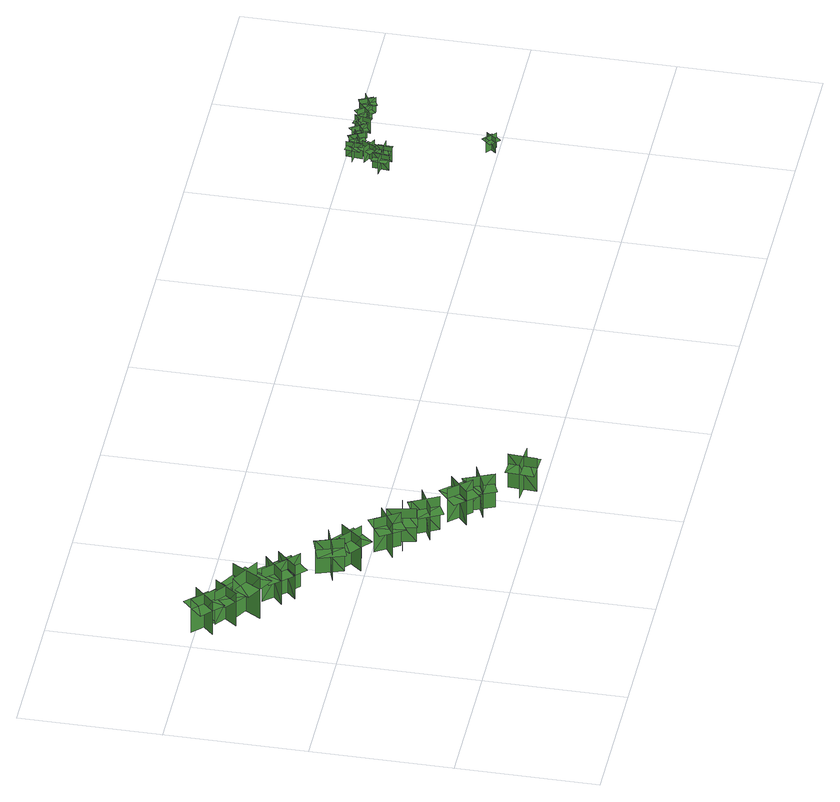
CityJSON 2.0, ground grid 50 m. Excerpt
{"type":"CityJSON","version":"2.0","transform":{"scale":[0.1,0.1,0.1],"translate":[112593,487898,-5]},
"CityObjects":{
"tree1":{"type":"SolitaryVegetationObject","geometry":[{"type":"MultiSurface","lod":"1","boundaries":[[[0,1,2]],[[0,2,3]],[[4,5,6]],[[4,6,7]],[[8,9,10]],[[8,10,11]],[[8,11,12]],[[8,12,13]]]}]},
"tree2":{"type":"SolitaryVegetationObject","geometry":[{"type":"MultiSurface","lod":"1","boundaries":[[[14,15,16]],[[14,16,17]],[[18,19,20]],[[18,20,21]],[[22,23,24]],[[22,24,25]],[[22,25,26]],[[22,26,27]]]}]},
"tree3":{"type":"SolitaryVegetationObject","geometry":[{"type":"MultiSurface","lod":"1","boundaries":[[[28,29,30]],[[28,30,31]],[[32,33,34]],[[32,34,35]],[[36,37,38]],[[36,38,39]],[[36,39,40]],[[36,40,41]]]}]},
"tree4":{"type":"SolitaryVegetationObject","geometry":[{"type":"MultiSurface","lod":"1","boundaries":[[[42,43,44]],[[42,44,45]],[[46,47,48]],[[46,48,49]],[[50,51,52]],[[50,52,53]],[[50,53,54]],[[50,54,55]]]}]},
"tree5":{"type":"SolitaryVegetationObject","geometry":[{"type":"MultiSurface","lod":"1","boundaries":[[[56,57,58]],[[56,58,59]],[[60,61,62]],[[60,62,63]],[[64,65,66]],[[64,66,67]],[[64,67,68]],[[64,68,69]]]}]},
"tree6":{"type":"SolitaryVegetationObject","geometry":[{"type":"MultiSurface","lod":"1","boundaries":[[[70,71,72]],[[70,72,73]],[[74,75,76]],[[74,76,77]],[[78,79,80]],[[78,80,81]],[[78,81,82]],[[78,82,83]]]}]},
"tree7":{"type":"SolitaryVegetationObject","geometry":[{"type":"MultiSurface","lod":"1","boundaries":[[[84,85,86]],[[84,86,87]],[[88,89,90]],[[88,90,91]],[[92,93,94]],[[92,94,95]],[[92,95,96]],[[92,96,97]]]}]},
"tree8":{"type":"SolitaryVegetationObject","geometry":[{"type":"MultiSurface","lod":"1","boundaries":[[[98,99,100]],[[98,100,101]],[[102,103,104]],[[102,104,105]],[[106,107,108]],[[106,108,109]],[[106,109,110]],[[106,110,111]]]}]},
"tree9":{"type":"SolitaryVegetationObject","geometry":[{"type":"MultiSurface","lod":"1","boundaries":[[[112,113,114]],[[112,114,115]],[[116,117,118]],[[116,118,119]],[[120,121,122]],[[120,122,123]],[[120,123,124]],[[120,124,125]]]}]},
"tree10":{"type":"SolitaryVegetationObject","geometry":[{"type":"MultiSurface","lod":"1","boundaries":[[[126,127,128]],[[126,128,129]],[[130,131,132]],[[130,132,133]],[[134,135,136]],[[134,136,137]],[[134,137,138]],[[134,138,139]]]}]},
"tree11":{"type":"SolitaryVegetationObject","geometry":[{"type":"MultiSurface","lod":"1","boundaries":[[[140,141,142]],[[140,142,143]],[[144,145,146]],[[144,146,147]],[[148,149,150]],[[148,150,151]],[[148,151,152]],[[148,152,153]]]}]},
"tree12":{"type":"SolitaryVegetationObject","geometry":[{"type":"MultiSurface","lod":"1","boundaries":[[[154,155,156]],[[154,156,157]],[[158,159,160]],[[158,160,161]],[[162,163,164]],[[162,164,165]],[[162,165,166]],[[162,166,167]]]}]},
"tree13":{"type":"SolitaryVegetationObject","geometry":[{"type":"MultiSurface","lod":"1","boundaries":[[[168,169,170]],[[168,170,171]],[[172,173,174]],[[172,174,175]],[[176,177,178]],[[176,178,179]],[[176,179,180]],[[176,180,181]]]}]},
"tree14":{"type":"SolitaryVegetationObject","geometry":[{"type":"MultiSurface","lod":"1","boundaries":[[[182,183,184]],[[182,184,185]],[[186,187,188]],[[186,188,189]],[[190,191,192]],[[190,192,193]],[[190,193,194]],[[190,194,195]]]}]},
"tree15":{"type":"SolitaryVegetationObject","geometry":[{"type":"MultiSurface","lod":"1","boundaries":[[[196,197,198]],[[196,198,199]],[[200,201,202]],[[200,202,203]],[[204,205,206]],[[204,206,207]],[[204,207,208]],[[204,208,209]]]}]},
"tree16":{"type":"SolitaryVegetationObject","geometry":[{"type":"MultiSurface","lod":"1","boundaries":[[[210,211,212]],[[210,212,213]],[[214,215,216]],[[214,216,217]],[[218,219,220]],[[218,220,221]],[[218,221,222]],[[218,222,223]]]}]},
"tree17":{"type":"SolitaryVegetationObject","geometry":[{"type":"MultiSurface","lod":"1","boundaries":[[[224,225,226]],[[224,226,227]],[[228,229,230]],[[228,230,231]],[[232,233,234]],[[232,234,235]],[[232,235,236]],[[232,236,237]]]}]},
"tree18":{"type":"SolitaryVegetationObject","geometry":[{"type":"MultiSurface","lod":"1","boundaries":[[[238,239,240]],[[238,240,241]],[[242,243,244]],[[242,244,245]],[[246,247,248]],[[246,248,249]],[[246,249,250]],[[246,250,251]]]}]},
"tree19":{"type":"SolitaryVegetationObject","geometry":[{"type":"MultiSurface","lod":"1","boundaries":[[[252,253,254]],[[252,254,255]],[[256,257,258]],[[256,258,259]],[[260,261,262]],[[260,262,263]],[[260,263,264]],[[260,264,265]]]}]},
"tree20":{"type":"SolitaryVegetationObject","geometry":[{"type":"MultiSurface","lod":"1","boundaries":[[[266,267,268]],[[266,268,269]],[[270,271,272]],[[270,272,273]],[[274,275,276]],[[274,276,277]],[[274,277,278]],[[274,278,279]]]}]},
"tree21":{"type":"SolitaryVegetationObject","geometry":[{"type":"MultiSurface","lod":"1","boundaries":[[[280,281,282]],[[280,282,283]],[[284,285,286]],[[284,286,287]],[[288,289,290]],[[288,290,291]],[[288,291,292]],[[288,292,293]]]}]},
"tree22":{"type":"SolitaryVegetationObject","geometry":[{"type":"MultiSurface","lod":"1","boundaries":[[[294,295,296]],[[294,296,297]],[[298,299,300]],[[298,300,301]],[[302,303,304]],[[302,304,305]],[[302,305,306]],[[302,306,307]]]}]},
"tree23":{"type":"SolitaryVegetationObject","geometry":[{"type":"MultiSurface","lod":"1","boundaries":[[[308,309,310]],[[308,310,311]],[[312,313,314]],[[312,314,315]],[[316,317,318]],[[316,318,319]],[[316,319,320]],[[316,320,321]]]}]}
},
"vertices":[
[112,937,42],[41,1007,42],[41,1007,180],[112,937,180],[112,1004,42],[42,933,42],[42,933,180],[112,1004,180],[112,1004,141],[76,1039,141],[6,968,141],[42,933,141],[77,898,141],[147,969,141],
[168,945,40],[107,865,40],[107,865,178],[168,945,178],[102,936,40],[181,876,40],[181,876,178],[102,936,178],[102,936,139],[72,896,139],[151,836,139],[181,876,139],[211,915,139],[132,976,139],
[248,820,39],[143,882,39],[143,882,209],[248,820,209],[228,899,39],[166,794,39],[166,794,209],[228,899,209],[228,899,161],[175,929,161],[114,824,161],[166,794,161],[219,763,161],[280,868,161],
[256,804,41],[323,730,41],[323,730,179],[256,804,179],[253,738,41],[326,805,41],[326,805,179],[253,738,179],[253,738,140],[286,701,140],[360,768,140],[326,805,140],[293,841,140],[219,774,140],
[293,764,40],[364,694,40],[364,694,179],[293,764,179],[293,698,40],[363,768,40],[363,768,179],[293,698,179],[293,698,140],[328,663,140],[398,733,140],[363,768,140],[327,803,140],[257,733,140],
[415,593,43],[509,625,43],[509,625,181],[415,593,181],[474,563,43],[442,657,43],[442,657,181],[474,563,181],[474,563,143],[521,579,143],[489,673,143],[442,657,143],[395,641,143],[427,547,143],
[552,520,44],[475,582,44],[475,582,182],[552,520,182],[546,586,44],[483,508,44],[483,508,182],[546,586,182],[546,586,143],[507,617,143],[444,540,143],[483,508,143],[522,477,143],[585,554,143],
[663,473,42],[579,419,42],[579,419,181],[663,473,181],[598,487,42],[652,404,42],[652,404,181],[598,487,181],[598,487,142],[557,460,142],[610,377,142],[652,404,142],[694,430,142],[640,514,142],
[685,358,40],[665,456,40],[665,456,178],[685,358,178],[722,413,40],[624,393,40],[624,393,178],[722,413,178],[722,413,140],[712,462,140],[614,442,140],[624,393,140],[634,344,140],[732,364,140],
[704,314,40],[793,359,40],[793,359,178],[704,314,178],[767,293,40],[722,382,40],[722,382,178],[767,293,178],[767,293,139],[812,315,139],[767,404,139],[722,382,139],[678,359,139],[723,270,139],
[815,275,39],[881,201,39],[881,201,178],[815,275,178],[811,209,39],[885,275,39],[885,275,178],[811,209,178],[811,209,139],[844,172,139],[918,238,139],[885,275,139],[852,312,139],[778,246,139],
[887,224,39],[927,133,39],[927,133,177],[887,224,177],[862,163,39],[954,203,39],[954,203,177],[862,163,177],[862,163,138],[882,117,138],[974,157,138],[954,203,138],[934,248,138],[842,208,138],
[1038,12,40],[1044,112,40],[1044,112,178],[1038,12,178],[1088,56,40],[989,62,40],[989,62,178],[1088,56,178],[1088,56,139],[1091,106,139],[991,112,139],[989,62,139],[986,12,139],[1085,7,139],
[2719,878,12],[2776,869,12],[2776,869,74],[2719,878,74],[2744,845,12],[2752,902,12],[2752,902,74],[2744,845,74],[2744,847,57],[2769,844,57],[2776,896,57],[2752,899,57],[2727,903,57],[2719,851,57],
[2794,844,12],[2798,901,12],[2798,901,74],[2794,844,74],[2824,871,12],[2767,875,12],[2767,875,74],[2824,871,74],[2822,871,57],[2824,896,57],[2771,900,57],[2769,875,57],[2768,850,57],[2820,846,57],
[2810,949,13],[2784,898,13],[2784,898,75],[2810,949,75],[2771,936,13],[2822,910,13],[2822,910,75],[2771,936,75],[2773,935,58],[2762,913,58],[2809,889,58],[2820,911,58],[2832,933,58],[2785,958,58],
[2909,512,12],[2938,546,12],[2938,546,73],[2909,512,73],[2939,514,12],[2905,543,12],[2905,543,73],[2939,514,73],[2939,514,56],[2953,531,56],[2919,560,56],[2905,543,56],[2891,526,56],[2924,497,56],
[2826,972,11],[2769,977,11],[2769,977,73],[2826,972,73],[2799,1003,11],[2794,946,11],[2794,946,73],[2799,1003,73],[2799,1000,56],[2774,1003,56],[2769,950,56],[2794,948,56],[2819,946,56],[2824,998,56],
[2821,961,10],[2872,986,10],[2872,986,72],[2821,961,72],[2860,948,10],[2834,999,10],[2834,999,72],[2860,948,72],[2859,950,55],[2881,961,55],[2857,1008,55],[2835,997,55],[2813,986,55],[2836,939,55],
[2920,992,9],[2874,958,9],[2874,958,71],[2920,992,71],[2879,997,9],[2914,952,9],[2914,952,71],[2879,997,71],[2881,995,54],[2861,980,54],[2893,939,54],[2913,954,54],[2933,969,54],[2900,1011,54],
[2939,946,10],[2955,1001,10],[2955,1001,72],[2939,946,72],[2975,966,10],[2919,982,10],[2919,982,72],[2975,966,72],[2972,967,54],[2979,991,54],[2928,1005,54],[2922,981,54],[2915,957,54],[2966,943,54],
[3018,996,11],[2976,957,11],[2976,957,73],[3018,996,73],[2977,997,11],[3016,955,11],[3016,955,73],[2977,997,73],[2979,995,55],[2961,979,55],[2996,940,55],[3014,957,55],[3033,973,55],[2998,1012,55],
[3073,989,11],[3022,963,11],[3022,963,73],[3073,989,73],[3034,1001,11],[3060,950,11],[3060,950,73],[3034,1001,73],[3035,999,56],[3013,988,56],[3037,941,56],[3059,952,56],[3081,963,56],[3058,1010,56]
]}
